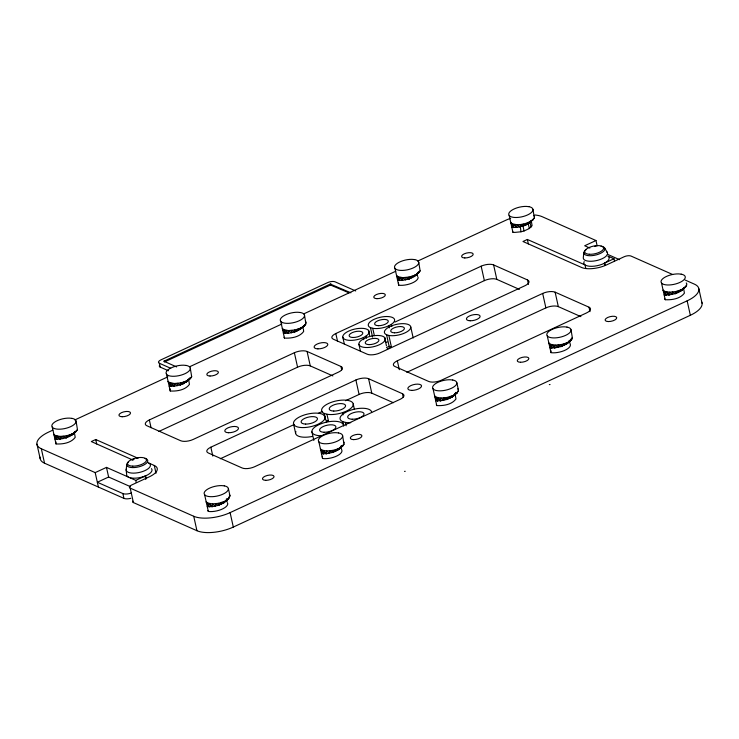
<?xml version="1.0" encoding="UTF-8"?>
<svg xmlns="http://www.w3.org/2000/svg" width="739" height="739" viewBox="0 0 739 739"><rect width="100%" height="100%" fill="white"/><g stroke="black" fill="none" stroke-linecap="round" stroke-linejoin="round"><path stroke-width="1.11" d="M531.23 220.555L532.098 225.663L529.318 228.536L524.08 230.956L520.977 231.787L520.071 224.601C525.207 223.797 531.249 222.559 534.362 217.977L532.967 209.396M126.683 464.997L126.166 470.152L126.711 475.075A12.932 5.201 -12.5 0 0 128.318 477.043L135.764 480.368L145.047 476.064L145.786 479.399M583.801 252.812L583.283 257.911A12.387 4.979 -12.5 0 0 598.008 260.211A12.387 4.979 -12.5 0 0 606.423 251.537M76.071 421.101L77.466 429.682C75.082 433.442 70.399 434.744 66.334 435.807L66.122 437.848L59.85 439.169L54.945 439.114M190.292 368.17L191.687 376.751C189.304 380.52 184.621 381.814 180.556 382.885L180.344 384.917L174.071 386.248L169.166 386.192M228.379 488.59L229.986 495.814L228.748 498.613L224.601 501.356L218.642 503.296L218.43 505.337L212.158 506.658L207.253 506.603M304.523 315.248L305.909 323.83C303.526 327.589 298.842 328.892 294.787 329.954L294.565 331.996L288.293 333.317L283.397 333.261M342.61 435.659L343.995 444.25C341.612 448.01 336.938 449.303 332.873 450.374L332.652 452.407L326.379 453.737L321.483 453.681M418.745 262.317L420.131 270.899C417.757 274.668 413.073 275.961 409.009 277.033L408.787 279.065L402.515 280.395L397.619 280.34M456.831 382.737L458.429 389.961L457.201 392.76L453.053 395.504L447.095 397.443L446.883 399.485L440.601 400.806L435.705 400.75M524.08 230.956L523.018 226.143L523.23 224.102M571.053 329.806L572.448 338.397C570.065 342.157 565.381 343.45 561.317 344.522L561.104 346.554L554.832 347.884L549.927 347.829M686.263 282.917L686.882 284.109L685.644 286.908L681.497 289.651L675.538 291.591L675.326 293.632L669.054 294.953L664.149 294.898M74.676 432.555L71.35 435.419L76.44 431.123L71.35 435.419L66.122 437.848L63.175 436.306L63.009 438.68L60.173 436.426L55.453 435.567L56.848 439.299L53.882 434.301L59.85 439.169L60.173 436.426L66.334 435.807M191.687 376.751L187.337 381.065L183.189 383.809L180.344 384.917L177.397 383.375L177.231 385.749L174.395 383.504L169.674 382.636L171.069 386.368L168.104 381.37L174.071 386.248L174.395 383.504L180.556 382.885M227.603 499.333L223.658 502.908L218.43 505.337L215.483 503.795L215.317 506.169L212.481 503.915L207.761 503.056L209.155 506.788L206.19 501.79L212.158 506.658L212.481 503.915L218.642 503.296M303.129 326.703L299.794 329.566L304.884 325.271L299.794 329.566L294.565 331.996L291.619 330.453L291.462 332.827L288.616 330.573L283.896 329.714L285.291 333.446L282.326 328.449L288.293 333.317L288.616 330.573L294.787 329.954M343.995 444.25L339.644 448.555L335.497 451.298L332.652 452.407L329.705 450.864L329.548 453.238L326.703 450.993L321.982 450.125L323.377 453.866L320.412 448.869L326.379 453.737L326.703 450.993L332.873 450.374M417.35 273.772L414.025 276.645L419.115 272.349L414.025 276.645L408.787 279.065L405.84 277.522L405.683 279.896L402.847 277.652L398.118 276.783L399.513 280.515L396.547 275.518L402.515 280.395L402.847 277.652L409.009 277.033M455.436 394.192L452.111 397.065L457.201 392.76L452.111 397.065L446.883 399.485L443.927 397.942L443.769 400.316L440.934 398.062L436.204 397.203L437.608 400.935L434.634 395.938L440.601 400.806L440.934 398.062L447.095 397.443M511.841 227.409L516.746 227.464L517.069 224.721L520.071 224.601L523.018 226.143L525.863 225.035L530.011 222.291L534.362 217.977M569.658 341.261L566.333 344.134L571.423 339.838L566.333 344.134L561.104 346.554L558.157 345.011L557.991 347.385L555.155 345.141L550.435 344.272L551.83 348.014L548.865 343.016L554.832 347.884L555.155 345.141L561.317 344.522M686.67 285.466L682.319 289.78L678.171 292.524L675.326 293.632L672.379 292.09L672.213 294.464L669.377 292.21L664.657 291.351L666.051 295.083L663.086 290.085L669.054 294.953L669.377 292.21L675.538 291.591M55.785 441.71L56.016 443.936C62.676 444.305 70.953 443.067 75.202 437.368L74.334 432.26M170.007 388.788L170.238 391.005C176.898 391.384 185.175 390.137 189.424 384.437L188.768 380.299M322.315 456.277L322.546 458.494L324.449 458.679A12.387 4.979 -12.5 0 0 341.945 450.568L341.076 447.788M398.45 282.935L398.681 285.152L400.584 285.337A12.387 4.979 -12.5 0 0 418.089 277.227M550.758 350.425L550.998 352.642L552.892 352.826A12.387 4.979 -12.5 0 0 570.397 344.716L569.316 340.975M455.871 392.381L453.875 395.633L458.217 391.319M189.941 377.823L187.337 381.065L188.463 379.107M227.381 499.056L225.423 501.485L226.55 499.527M341.603 446.125L339.644 448.555L341.335 445.617M569.224 340.744L568.097 342.702L572.448 338.397M77.466 429.682L73.115 433.996L74.14 432.555M187.337 381.065L188.362 379.624M302.584 326.703L301.558 328.144L305.909 323.83M225.423 501.485L226.448 500.044M420.131 270.899L415.789 275.213L416.805 273.772M339.644 448.555L340.67 447.113M569.122 341.261L568.097 342.702L572.004 337.843M683.344 288.339L682.319 289.78L684.277 287.351M73.115 433.996L75.064 431.567M228.684 497.43L229.986 495.814L229.367 494.622M415.789 275.213L418.394 271.97M531.313 220.665L530.011 222.291L531.073 227.104M453.875 395.633L456.48 392.391M69.448 434.975L66.122 437.848L72.293 433.867L68.967 436.74M183.669 382.054L180.344 384.917L186.514 380.945L183.189 383.809M297.891 329.123L294.565 331.996L300.736 328.014L297.411 330.887M412.122 276.201L408.787 279.065L414.958 275.093L411.632 277.956M519.905 226.975L517.069 224.721L512.349 223.862L513.744 227.594L510.778 222.596L516.746 227.464L523.018 226.143L526.344 223.27M525.863 225.035L529.189 222.162L523.018 226.143M528.246 223.714L533.336 219.418L528.246 223.714L529.318 228.536M221.755 502.465L218.43 505.337L224.601 501.356L221.275 504.229M335.977 449.543L332.652 452.407L338.822 448.434L335.497 451.298M450.208 396.612L446.883 399.485L453.053 395.504L449.718 398.376M564.43 343.69L561.104 346.554L567.275 342.582L563.949 345.446M678.651 290.76L675.326 293.632L681.497 289.651L678.171 292.524M584.17 261.578A12.932 5.201 -12.5 0 0 589.639 266.262A12.932 5.201 -12.5 0 0 604.29 263.278L606.322 262.077A12.932 5.201 -12.5 0 0 607.966 256.174L613.989 258.733L614.46 260.876M350.896 292.82L330.268 284.062L163.873 361.205L176.621 366.923M363.292 337.603L365.888 336.171A13.468 5.413 -12.5 0 0 368.475 330.278L366.95 329.261A13.468 5.413 -12.5 0 0 351.736 329.899L348.651 331.109A13.468 5.413 -12.5 0 0 344.984 339.441A13.468 5.413 -12.5 0 0 363.292 337.603L363.754 339.7M370.47 327.636L372.733 328.301A13.468 5.413 -12.5 0 0 388.769 325.788L391.365 324.366A13.468 5.413 -12.5 0 0 392.437 317.456A13.468 5.413 -12.5 0 0 377.223 318.093L374.128 319.303A13.468 5.413 -12.5 0 0 370.47 327.636L372.567 337.095M349.02 292.847L330.481 285.032L164.4 361.981L164.187 361.02M52.829 430.135L48.654 432.075A26.937 10.826 -12.5 0 0 41.329 448.749L44.534 463.196L123.93 498.372A6.91 2.78 -12.5 0 0 130.886 498.298M74.787 419.964L167.836 376.853M189.794 366.673L281.799 324.042M303.757 313.872L395.762 271.241M417.72 261.07L505.55 220.37A26.937 10.826 -12.5 0 1 510.649 218.319M137.556 458.06L95.71 439.52L91.313 441.562L133.075 460.138M585.759 268.239L585.02 264.904L527.369 239.464L522.972 241.505L581.556 267.463A18.318 7.362 -12.5 0 0 606.451 264.95L624.132 256.756A5.071 2.041 -12.5 0 1 631.032 256.063L672.629 274.492M340.956 366.47A9.154 3.677 -12.5 0 1 338.462 372.133L193.119 439.474A9.154 3.677 -12.5 0 1 180.676 440.73L146.802 425.719A9.348 3.76 -12.5 0 1 149.343 419.937L294.371 352.734A9.348 3.76 -12.5 0 1 307.082 351.459L340.956 366.47L341.695 369.796M527.489 279.942A9.348 3.76 -12.5 0 1 524.949 285.725L379.911 352.928A9.348 3.76 -12.5 0 1 367.209 354.203L333.335 339.201A9.154 3.677 -12.5 0 1 335.82 333.529L481.163 266.188A9.154 3.677 -12.5 0 1 493.615 264.931L527.489 279.942L528.477 284.386M158.802 431.484L297.577 367.181A9.348 3.76 -12.5 0 1 310.278 365.907L332.864 375.911M394.995 322.047L484.368 280.635A9.154 3.677 -12.5 0 1 496.82 279.379L519.397 289.383M41.329 448.749L95.192 472.609L106.471 467.39L128.318 477.043M597.158 245.884L595.976 240.526L584.678 245.764L589.87 248.064M386.506 347.552L389.139 346.332L391.411 346.997L388.843 335.441L386.58 334.776A13.468 5.413 -12.5 0 1 390.238 326.444L393.333 325.234A13.468 5.413 -12.5 0 1 410.505 328.384A13.468 5.413 -12.5 0 1 388.843 335.441M130.452 486.668L108.624 477.015L97.326 482.244L122.859 493.56A6.91 2.78 -12.5 0 0 131.496 492.931M387.144 348.974L391.411 346.997M613.989 258.733L604.696 263.038L605.195 265.264M402.459 393.721A9.154 3.677 -12.5 0 1 399.975 399.393L254.632 466.734A9.154 3.677 -12.5 0 1 242.18 467.99L208.306 452.979A9.348 3.76 -12.5 0 1 210.846 447.197L355.884 379.994A9.348 3.76 -12.5 0 1 368.585 378.71L402.459 393.721L403.198 397.055M589.001 307.193A9.348 3.76 -12.5 0 1 586.461 312.976L441.423 380.179A9.348 3.76 -12.5 0 1 428.722 381.463L394.848 366.452A9.154 3.677 -12.5 0 1 397.333 360.789L542.675 293.438A9.154 3.677 -12.5 0 1 555.128 292.182L589.001 307.193L589.981 311.646M220.314 458.743L294.399 424.417M318.389 413.295L322.564 411.364M345.519 400.723L359.089 394.441A9.348 3.76 -12.5 0 1 371.791 393.157L393.351 402.709M406.81 372.327L545.881 307.886A9.154 3.677 -12.5 0 1 558.324 306.63L580.909 316.643M325.788 422.2L328.449 420.971L326.952 414.228L324.227 413.424A16.156 6.494 -12.5 0 1 328.624 403.429A16.156 6.494 -12.5 0 1 350.591 401.212A16.156 6.494 -12.5 0 1 346.194 411.217L342.49 412.658A16.156 6.494 -12.5 0 1 326.952 414.228M148.012 462.697L154.294 465.478A18.318 7.362 -12.5 0 1 149.315 476.812L131.56 485.043A4.988 2.005 -12.5 0 0 130.203 488.128L193.738 516.275A26.752 10.752 -12.5 0 0 230.106 512.617L687.15 300.838A26.937 10.826 -12.5 0 0 694.466 284.173L685.108 280.026M132.678 501.171A4.988 2.005 -12.5 0 0 133.408 502.575L196.943 530.722A26.752 10.752 -12.5 0 0 233.312 527.064L690.346 315.285A26.937 10.826 -12.5 0 0 701.607 301.882M151.504 468.646A12.932 5.201 -12.5 0 1 145.574 475.87L142.96 476.821A12.932 5.201 -12.5 0 1 129.972 477.699M549.336 384.613L550.056 384.539M405.221 471.297L404.501 471.371M520.977 231.787L514.806 232.406L512.912 232.231L512.469 231.372M664.777 298.861L665.22 299.72C671.88 300.089 680.157 298.852 684.406 293.152L683.538 288.044M284.016 337.224L284.46 338.083C291.129 338.453 299.397 337.215 303.655 331.515L303.415 329.298M436.324 404.713L436.767 405.572C443.437 405.942 451.705 404.704 455.963 399.005L455.085 393.896M207.881 510.566L208.324 511.425L210.227 511.6A12.387 4.979 -12.5 0 0 227.723 503.49L227.279 502.64M371.671 412.15A16.156 6.494 -12.5 0 0 347.071 411.605L343.968 413.313A16.156 6.494 -12.5 0 0 342.684 421.599L345.409 422.403A16.156 6.494 -12.5 0 0 350.757 422.708M328.449 420.971L325.723 420.168L324.227 413.424M595.976 240.526L542.158 216.684A26.937 10.826 -12.5 0 0 534.879 214.975M607.319 254.244L619.596 259.685M355.699 290.963L335.09 281.827A5.385 2.162 -12.5 0 0 327.765 282.566L160.825 359.921A5.385 2.162 -12.5 0 0 159.365 363.255L160.215 367.107L168.464 370.766M159.365 363.255L170.7 368.281M384.585 337.418L383.061 336.402A13.468 5.413 -12.5 0 0 367.846 337.039L364.761 338.25A13.468 5.413 -12.5 0 0 360.503 346.277A13.468 5.413 -12.5 0 0 377.38 345.575A13.468 5.413 -12.5 0 0 384.585 337.418L386.451 345.824M324.301 415.457L322.472 414.237A16.156 6.494 -12.5 0 0 300.505 416.454A16.156 6.494 -12.5 0 0 296.117 426.449A16.156 6.494 -12.5 0 0 318.084 424.241L321.188 422.523A16.156 6.494 -12.5 0 0 324.301 415.457L325.049 418.828M666.744 291.96L669.054 294.953M514.436 224.471L516.746 227.464M552.523 344.891L554.832 347.884M400.205 277.402L402.515 280.395M438.292 397.813L440.601 400.806M285.984 330.324L288.293 333.317M324.07 450.744L326.379 453.737M171.762 383.255L174.071 386.248M209.848 503.665L212.158 506.658M57.54 436.176L59.85 439.169M663.252 290.418L666.051 295.083M510.945 222.929L513.744 227.594M549.031 343.339L551.83 348.014M396.723 275.85L399.513 280.515M434.809 396.27L437.608 400.935M282.501 328.781L285.291 333.446M320.587 449.192L323.377 453.866M168.27 381.703L171.069 386.368M206.357 502.123L209.155 506.788M54.049 434.634L56.848 439.299M604.678 248.064L607.292 252.452M533.955 215.428L534.565 216.619M457.82 388.769L458.429 389.961M305.503 321.28L306.122 322.472M343.589 441.7L344.208 442.883M106.471 467.39L108.624 477.015M698.845 288.783L702.05 303.23M687.15 300.838L690.346 315.285M661.479 282.861L665.22 299.72M604.29 263.278L604.779 265.504M555.128 292.182L558.324 306.63M542.675 293.438L545.881 307.886M527.369 239.464L528.357 243.916M547.257 335.792L550.998 352.642M509.171 215.372L512.912 232.231M493.615 264.931L496.82 279.379M481.163 266.188L484.368 280.635M417.212 274.446L417.646 276.368M433.036 388.714L436.767 405.572M410.736 326.897L413.193 338.019M394.949 268.294L398.681 285.152M391.365 324.366L391.836 326.462M397.333 360.789L399.309 369.676M388.769 325.788L389.241 327.894M386.58 334.776L389.139 346.332M372.733 328.301L374.368 335.654M368.475 330.278L369.639 335.534M365.888 336.171L366.35 338.268M368.585 378.71L371.791 393.157M358.905 344.282L360.383 350.942M355.884 379.994L359.089 394.441M330.989 283.998L331.201 284.958M342.794 337.141L344.272 343.811M330.268 284.062L330.481 285.032M353.214 403.974L354.406 409.332M335.82 333.529L337.547 341.307M345.409 422.403L346.157 425.775M342.49 412.658L342.988 414.912M342.684 421.599L343.681 426.098M302.778 326.407L303.202 328.328M307.082 351.459L310.278 365.907M318.814 441.645L322.546 458.494M294.371 352.734L297.577 367.181M311.941 431.862L313.835 440.426M280.728 321.225L284.46 338.083M293.485 423.687L295.618 433.322M230.106 512.617L233.312 527.064M226.43 498.788L227.067 501.679M210.846 447.197L212.823 456.083M204.592 494.567L208.324 511.425M166.497 374.146L170.238 391.005M193.738 516.275L196.943 530.722M149.343 419.937L151.061 427.715M154.294 465.478L156.012 473.256M145.574 475.87L146.073 478.096M135.764 480.368L136.235 482.512M130.203 488.128L133.408 502.575M122.859 493.56L123.93 498.372M95.71 439.52L96.698 443.963M95.192 472.609L98.398 487.056M52.275 427.077L56.016 443.936M36.95 444.139L40.155 458.586M44.534 463.196A26.937 10.826 -12.5 0 1 40.155 457.136M601.029 246.253A10.771 4.332 -12.5 0 1 602.544 252.184A10.771 4.332 -12.5 0 1 587.69 255.565A10.771 4.332 -12.5 0 1 586.166 249.625M594.47 246.466A10.771 4.332 -12.5 0 1 596.04 246.235M148.862 463.141A12.387 4.979 -12.5 0 1 140.419 472.193A12.387 4.979 -12.5 0 1 126.295 468.988M145.038 458.356A10.771 4.332 -12.5 0 1 144.881 464.397A10.771 4.332 -12.5 0 1 130.544 467.427A10.771 4.332 -12.5 0 1 128.558 461.838M132.032 459.88A10.771 4.332 -12.5 0 1 134.212 459.085M136.539 458.485A10.771 4.332 -12.5 0 1 138.119 458.198M160.215 367.107A5.385 2.162 -12.5 0 1 159.43 365.593M387.218 341.935A13.468 5.413 -12.5 0 1 385.499 342.351M312.449 436.407A16.156 6.494 -12.5 0 1 295.896 431.539M320.726 435.761A16.156 6.494 -12.5 0 1 318.962 424.629L322.666 423.179A16.156 6.494 -12.5 0 1 340.928 422.412L342.748 423.632A16.156 6.494 -12.5 0 1 343.552 425.184M190.662 378.202L185.572 382.497L190.662 378.202M228.748 498.613L223.658 502.908L228.748 498.613M342.979 445.691L337.889 449.986L342.979 445.691M685.644 286.908L680.554 291.212L685.644 286.908M528.865 206.661L526.233 206.403A12.387 4.979 -12.5 0 0 508.728 214.513L509.347 215.705A12.387 4.979 -12.5 0 0 527.581 214.938A12.387 4.979 -12.5 0 0 528.865 206.661M681.173 274.151L678.541 273.892A12.387 4.979 -12.5 0 0 661.035 282.002L661.654 283.194A12.387 4.979 -12.5 0 0 679.898 282.427A12.387 4.979 -12.5 0 0 681.173 274.151M414.644 259.583L412.002 259.334A12.387 4.979 -12.5 0 0 394.506 267.444L395.125 268.627A12.387 4.979 -12.5 0 0 413.36 267.869A12.387 4.979 -12.5 0 0 414.644 259.583M566.952 327.072L564.319 326.823A12.387 4.979 -12.5 0 0 546.814 334.933L547.433 336.116A12.387 4.979 -12.5 0 0 565.668 335.358A12.387 4.979 -12.5 0 0 566.952 327.072M300.413 312.514L297.78 312.255A12.387 4.979 -12.5 0 0 280.284 320.366L280.894 321.557A12.387 4.979 -12.5 0 0 299.138 320.791A12.387 4.979 -12.5 0 0 300.413 312.514M452.73 380.003L450.097 379.744A12.387 4.979 -12.5 0 0 432.592 387.855L433.211 389.047A12.387 4.979 -12.5 0 0 451.446 388.28A12.387 4.979 -12.5 0 0 452.73 380.003M186.191 365.435L183.558 365.186A12.387 4.979 -12.5 0 0 166.053 373.297L166.672 374.479A12.387 4.979 -12.5 0 0 184.916 373.722A12.387 4.979 -12.5 0 0 186.191 365.435M338.499 432.925L335.866 432.675A12.387 4.979 -12.5 0 0 318.37 440.786L318.98 441.968A12.387 4.979 -12.5 0 0 337.224 441.211A12.387 4.979 -12.5 0 0 338.499 432.925M71.969 418.366L69.337 418.108A12.387 4.979 -12.5 0 0 51.832 426.218L52.451 427.41A12.387 4.979 -12.5 0 0 70.685 426.643A12.387 4.979 -12.5 0 0 71.969 418.366M224.277 485.856L221.645 485.597A12.387 4.979 -12.5 0 0 204.14 493.707L204.758 494.899A12.387 4.979 -12.5 0 0 223.002 494.132A12.387 4.979 -12.5 0 0 224.277 485.856M589.306 254.262A9.699 3.898 -12.5 0 0 603.643 248.23A9.699 3.898 -12.5 0 0 589.473 247.343A9.699 3.898 -12.5 0 0 589.306 254.262M132.789 466.152A9.699 3.898 -12.5 0 0 146.488 459.806A9.699 3.898 -12.5 0 0 131.736 459.473A9.699 3.898 -12.5 0 0 132.789 466.152M376.964 298.667A5.921 2.383 -12.5 0 0 385.333 294.796A5.921 2.383 -12.5 0 0 376.317 294.593A5.921 2.383 -12.5 0 0 376.964 298.667M353.538 439.622A5.921 2.383 -12.5 0 0 361.916 435.742A5.921 2.383 -12.5 0 0 352.891 435.539A5.921 2.383 -12.5 0 0 353.538 439.622M210.015 376.022A5.921 2.383 -12.5 0 0 218.393 372.142A5.921 2.383 -12.5 0 0 209.368 371.948A5.921 2.383 -12.5 0 0 210.015 376.022M520.487 362.267A5.921 2.383 -12.5 0 0 528.856 358.387A5.921 2.383 -12.5 0 0 519.84 358.184A5.921 2.383 -12.5 0 0 520.487 362.267M608.345 321.557A5.921 2.383 -12.5 0 0 616.723 317.678A5.921 2.383 -12.5 0 0 607.698 317.474A5.921 2.383 -12.5 0 0 608.345 321.557M265.68 480.332A5.921 2.383 -12.5 0 0 274.049 476.452A5.921 2.383 -12.5 0 0 265.033 476.249A5.921 2.383 -12.5 0 0 265.68 480.332M464.822 257.957A5.921 2.383 -12.5 0 0 473.191 254.077A5.921 2.383 -12.5 0 0 464.175 253.874A5.921 2.383 -12.5 0 0 464.822 257.957M122.157 416.741A5.921 2.383 -12.5 0 0 130.526 412.861A5.921 2.383 -12.5 0 0 121.51 412.658A5.921 2.383 -12.5 0 0 122.157 416.741M470.216 320.772A7.002 2.817 -12.5 0 0 480.11 316.19A7.002 2.817 -12.5 0 0 469.459 315.95A7.002 2.817 -12.5 0 0 470.216 320.772M317.918 348.863A7.002 2.817 -12.5 0 0 327.811 344.282A7.002 2.817 -12.5 0 0 317.151 344.041A7.002 2.817 -12.5 0 0 317.918 348.863M411.651 390.395A7.002 2.817 -12.5 0 0 421.544 385.813A7.002 2.817 -12.5 0 0 410.884 385.573A7.002 2.817 -12.5 0 0 411.651 390.395M378.405 325.687A7.002 2.817 -12.5 0 0 388.298 321.096A7.002 2.817 -12.5 0 0 377.638 320.865A7.002 2.817 -12.5 0 0 378.405 325.687M394.515 332.818A7.002 2.817 -12.5 0 0 404.409 328.236A7.002 2.817 -12.5 0 0 393.748 327.996A7.002 2.817 -12.5 0 0 394.515 332.818M369.038 344.623A7.002 2.817 -12.5 0 0 378.931 340.042A7.002 2.817 -12.5 0 0 368.271 339.801A7.002 2.817 -12.5 0 0 369.038 344.623M352.928 337.492A7.002 2.817 -12.5 0 0 362.821 332.91A7.002 2.817 -12.5 0 0 352.161 332.67A7.002 2.817 -12.5 0 0 352.928 337.492M228.591 432.731A7.002 2.817 -12.5 0 0 238.485 428.149A7.002 2.817 -12.5 0 0 227.824 427.909A7.002 2.817 -12.5 0 0 228.591 432.731M352.235 419.235A8.351 3.353 -12.5 0 0 364.031 413.766A8.351 3.353 -12.5 0 0 351.321 413.48A8.351 3.353 -12.5 0 0 352.235 419.235M305.669 424.084A8.351 3.353 -12.5 0 0 317.456 418.616A8.351 3.353 -12.5 0 0 304.754 418.339A8.351 3.353 -12.5 0 0 305.669 424.084M324.116 432.26A8.351 3.353 -12.5 0 0 335.912 426.8A8.351 3.353 -12.5 0 0 323.202 426.514A8.351 3.353 -12.5 0 0 324.116 432.26M333.779 411.06A8.351 3.353 -12.5 0 0 345.575 405.591A8.351 3.353 -12.5 0 0 332.873 405.305A8.351 3.353 -12.5 0 0 333.779 411.06"/></g></svg>
